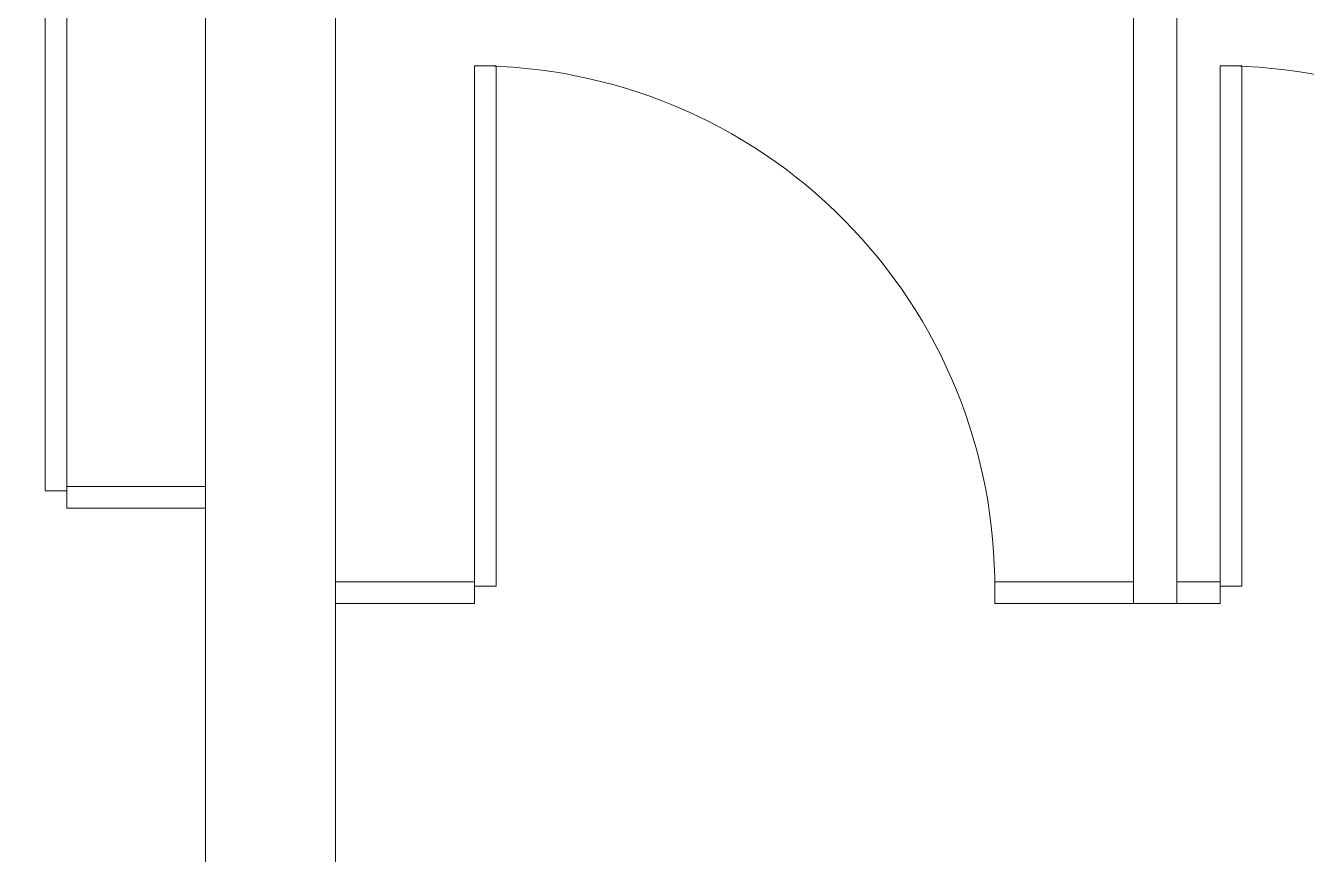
# Model space of a CAD drawing. Header units: millimetres. Extents: x 10569 to 232243, y -25347 to 80743.
# Drawn here: x 86082 to 87559, y 45768 to 46724 of the extents above; entities that cross this region are included whole.
import ezdxf

# ---------------------------------------------------------------- set-up
doc = ezdxf.new("R2010")
doc.units = ezdxf.units.MM
for name, color, linetype, lineweight in [('A-DOOR', 31, 'Continuous', 20), ('A-WALL', 113, 'Continuous', 20), ('P-SANR-FIXT', 6, 'Continuous', 9)]:
    doc.layers.add(name, color=color, linetype=linetype, lineweight=lineweight)

# ---------------------------------------------------------------- blocks, each defined once
blk = doc.blocks.new('DLN_Partition Door - 600x2100_100x25 _WH_GH_-15329989-TENDER DRAFT G_F')
at = {"layer": 'A-DOOR', "lineweight": 9}
for p, q in [((20, 509.1), (20, 534.1)), ((20, 534.1), (620, 534.1)), ((620, 534.1), (620, 509.1)), ((620, 509.1), (20, 509.1))]:
    blk.add_line(p, q, dxfattribs=at)
blk.add_arc((20, 534.1), 600, 269.5, 360, dxfattribs=at)
at = {"layer": 'P-SANR-FIXT'}
for p, q in [((25, 584.1), (0, 584.1)), ((0, 584.1), (0, 534.1)), ((0, 534.1), (0, 584.1)), ((0, 584.1), (25, 584.1)), ((25, 534.1), (25, 584.1)), ((25, 584.1), (25, 534.1)), ((0, 534.1), (25, 534.1)), ((25, 534.1), (0, 534.1)), ((25, -65.9), (0, -65.9)), ((0, -65.9), (0, -168.4)), ((0, -168.4), (0, -65.9)), ((0, -65.9), (25, -65.9)), ((25, -168.4), (25, -65.9)), ((25, -65.9), (25, -143.4)), ((25, -143.4), (25, -168.4)), ((0, -168.4), (25, -168.4)), ((25, -168.4), (0, -168.4))]:
    blk.add_line(p, q, dxfattribs=at)
blk = doc.blocks.new('DLN_Partition Door - 600x2100_100x25 _WH_GH_-18383212-TENDER DRAFT G_F')
at = {"layer": 'A-DOOR', "lineweight": 15}
for p, q in [((20, -509.1), (20, -534.1)), ((620, -509.1), (20, -509.1)), ((620, -534.1), (620, -509.1)), ((20, -534.1), (620, -534.1))]:
    blk.add_line(p, q, dxfattribs=at)
blk.add_arc((20, -534.1), 600, 0, 90.5, dxfattribs=at)
at = {"layer": 'P-SANR-FIXT', "lineweight": 15}
for p, q in [((25, 225.9), (0, 225.9)), ((0, 225.9), (0, 65.9)), ((25, 65.9), (25, 225.9)), ((0, 65.9), (25, 65.9)), ((25, -534.1), (0, -534.1)), ((0, -534.1), (0, -694.1)), ((25, -694.1), (25, -534.1)), ((0, -694.1), (25, -694.1))]:
    blk.add_line(p, q, dxfattribs=at)
blk = doc.blocks.new('DLN_Partition Door - 600x2100_100x25 _WH_GH_-18383241-TENDER DRAFT G_F')
at = {"layer": 'A-DOOR', "lineweight": 15}
for p, q in [((20, 509.1), (20, 534.1)), ((20, 534.1), (620, 534.1)), ((620, 534.1), (620, 509.1)), ((620, 509.1), (20, 509.1))]:
    blk.add_line(p, q, dxfattribs=at)
blk.add_arc((20, 534.1), 600, 269.5, 360, dxfattribs=at)
at = {"layer": 'P-SANR-FIXT', "lineweight": 15}
for p, q in [((25, 694.1), (0, 694.1)), ((0, 694.1), (0, 534.1)), ((25, 534.1), (25, 694.1)), ((0, 534.1), (25, 534.1)), ((25, -65.9), (0, -65.9)), ((0, -65.9), (0, -225.9)), ((25, -225.9), (25, -65.9)), ((0, -225.9), (25, -225.9))]:
    blk.add_line(p, q, dxfattribs=at)

msp = doc.modelspace()

# ---------------------------------------------------------------- linework, layer by layer
at = {"layer": 'A-WALL'}
for p, q in [((86289.29296, 46192.48546), (86289.29296, 47687.48546)), ((86439.29296, 47687.48546), (86439.29296, 46082.48546)), ((86289.29296, 43347.48546), (86289.29296, 46167.48546)), ((86439.29296, 46057.48546), (86439.29296, 43347.48546))]:
    msp.add_line(p, q, dxfattribs=at)
at = {"layer": 'A-WALL', "lineweight": 9}
for p, q in [((87359.29296, 46057.48546), (87359.29296, 47687.48546)), ((87409.29296, 46057.48546), (87409.29296, 47687.48546)), ((87409.29296, 46057.48546), (87359.29296, 46057.48546))]:
    msp.add_line(p, q, dxfattribs=at)

# ---------------------------------------------------------------- block references
at = {"layer": 'P-SANR-FIXT', "lineweight": 15}
for name, p, rotation in [('DLN_Partition Door - 600x2100_100x25 _WH_GH_-18383212-TENDER DRAFT G_F', (85595.16329, 46167.48546), 90.0000000000002), ('DLN_Partition Door - 600x2100_100x25 _WH_GH_-18383241-TENDER DRAFT G_F', (87133.42264, 46057.48546), 89.9999999999998)]:
    msp.add_blockref(name, p, dxfattribs=dict(at, rotation=rotation))
at = {"layer": 'P-SANR-FIXT', "rotation": 89.9999999999998}
msp.add_blockref('DLN_Partition Door - 600x2100_100x25 _WH_GH_-15329989-TENDER DRAFT G_F', (87993.42264, 46057.48546), dxfattribs=at)

doc.saveas('drawing.dxf')
